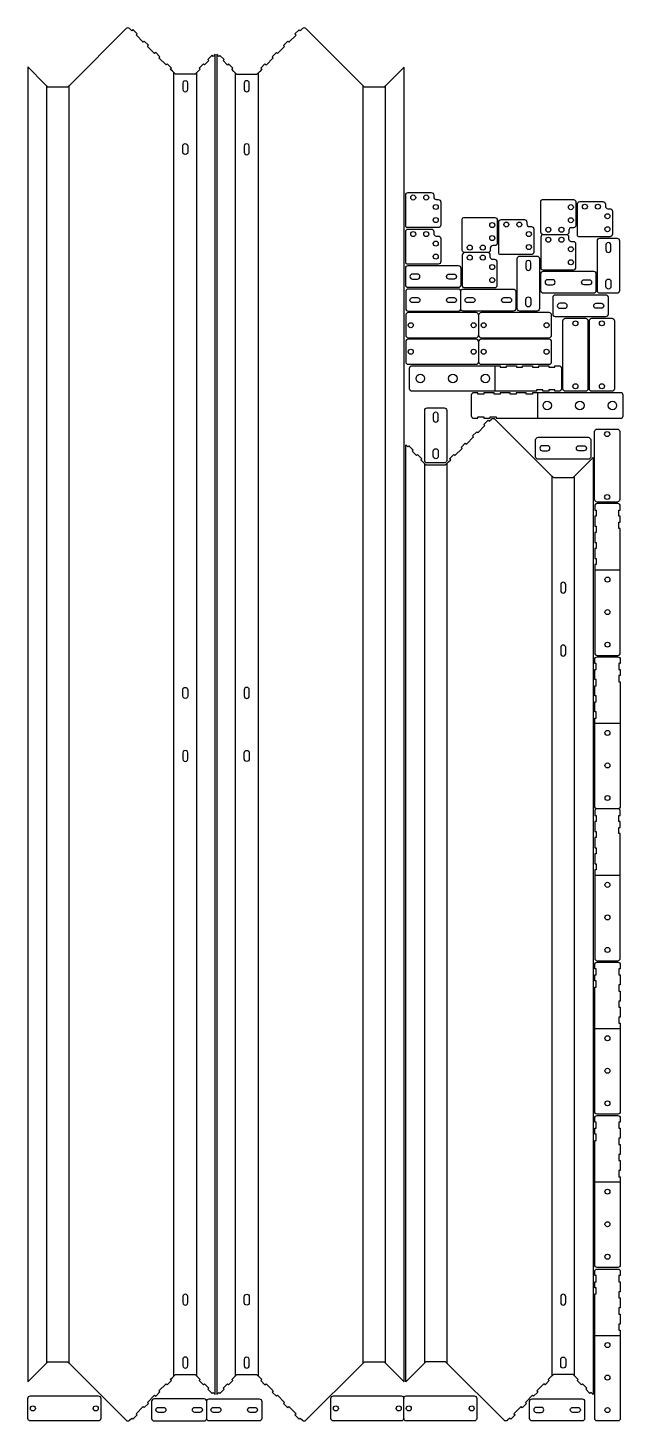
# Model space of a CAD drawing. Extents: x 3704 to 4894, y 8638 to 11420.
import ezdxf

# ---------------------------------------------------------------- set-up
doc = ezdxf.new("R2010")
doc.units = 0

# ---------------------------------------------------------------- blocks, each defined once
blk = doc.blocks.new('Part2104807321', base_point=(-72.855, -25))
at = {"layer": '1'}
blk.add_lwpolyline([(72.855, 20), (72.855, -20, -0.41421356), (67.855, -25), (-67.855, -25, -0.41421356), (-72.855, -20), (-72.855, 20, -0.41421356), (-67.855, 25), (67.855, 25, -0.41421356)], format="xyb", close=True, dxfattribs=at)
for centre in [(-62.855, 0), (62.855, 0)]:
    blk.add_circle(centre, 5, dxfattribs=at)
blk = doc.blocks.new('CommonPart684855918', base_point=(250.3425, 3))
at = {"layer": '1'}
blk.add_lwpolyline([(360.3425, 42, 0.414213562), (355.3425, 47), (255.3425, 47, 0.414213562), (250.3425, 42), (250.3425, 8, 0.414213562), (255.3425, 3), (355.3425, 3, 0.414213562), (360.3425, 8)], format="xyb", dxfattribs=at)
for points in [[(273.8475, 30, -1), (273.8475, 20), (263.8475, 20, -1), (263.8475, 30)], [(346.8375, 30, -1), (346.8375, 20), (336.8375, 20, -1), (336.8375, 30)], [(360.3426, 42, -0.414213562), (365.3426, 47), (465.3426, 47, -0.414213562), (470.3426, 42), (470.3426, 8, -0.414213562), (465.3426, 3), (365.3426, 3, -0.414213562), (360.3426, 8)], [(383.8476, 30, -1), (383.8476, 20), (373.8476, 20, -1), (373.8476, 30)], [(456.8376, 30, -1), (456.8376, 20), (446.8376, 20, -1), (446.8376, 30)]]:
    blk.add_lwpolyline(points, format="xyb", close=True, dxfattribs=at)
blk = doc.blocks.new('CommonPart657407696', base_point=(608.4234, 3))
at = {"layer": '1'}
blk.add_lwpolyline([(754.1334, 8, -0.414213562), (749.1334, 3), (613.4234, 3, -0.414213562), (608.4234, 8), (608.4234, 48, -0.414213562), (613.4234, 53), (749.1334, 53, -0.414213562), (754.1334, 48)], format="xyb", dxfattribs=at)
blk.add_lwpolyline([(754.1335, 48, -0.414213562), (759.1335, 53), (894.8435, 53, -0.414213562), (899.8435, 48), (899.8435, 8, -0.414213562), (894.8435, 3), (759.1335, 3, -0.414213562), (754.1335, 8)], format="xyb", close=True, dxfattribs=at)
for centre in [(618.4234, 28), (744.1334, 28), (764.1335, 28), (889.8435, 28)]:
    blk.add_circle(centre, 5, dxfattribs=at)
blk = doc.blocks.new('Part2036665471', base_point=(-55, -22))
at = {"layer": '1'}
for points in [[(55, 17), (55, -17, -0.41421356), (50, -22), (-50, -22, -0.41421356), (-55, -17), (-55, 17, -0.41421356), (-50, 22), (50, 22, -0.41421356)], [(-31.495, 5), (-41.495, 5, 1), (-41.495, -5), (-31.495, -5, 1)], [(41.495, 5, -1), (41.495, -5), (31.495, -5, -1), (31.495, 5)]]:
    blk.add_lwpolyline(points, format="xyb", close=True, dxfattribs=at)
blk = doc.blocks.new('Part396623188', base_point=(-25.5, -173))
at = {"layer": '1'}
blk.add_lwpolyline([(25.5, 125.4), (25.5, 117.2), (22.4, 117.2), (22.4, 105), (25.5, 105), (25.5, 85), (22.4, 85), (22.4, 72.8), (25.5, 72.8), (25.5, 52.7), (22.4, 52.7), (22.4, 40.5), (25.5, 40.5), (25.5, 20.5), (22.4, 20.5), (22.4, 8.3), (25.5, 8.3), (25.5, -168, -0.414214), (20.5, -173), (-20.5, -173, -0.414214), (-25.5, -168), (-25.5, 80.8), (-22.4, 80.8), (-22.4, 93), (-25.5, 93), (-25.5, 105), (-22.4, 105), (-22.4, 117.2), (-25.5, 117.2), (-25.5, 125.4, -0.414214), (-20.5, 130.4), (20.5, 130.4, -0.414214)], format="xyb", close=True, dxfattribs=at)
for centre in [(0, -21.5), (0, -86.5), (0, -151.5)]:
    blk.add_circle(centre, 5, dxfattribs=at)
at = {"layer": '2'}
blk.add_line((25.5, -2.8), (-25.5, -2.8), dxfattribs=at)
blk = doc.blocks.new('Part326599846', base_point=(-25.5, -173))
at = {"layer": '1'}
blk.add_lwpolyline([(25.5, 125.4), (25.5, 117.2), (22.4, 117.2), (22.4, 105), (25.5, 105), (25.5, 85), (22.4, 85), (22.4, 72.8), (25.5, 72.8), (25.5, 52.7), (22.4, 52.7), (22.4, 40.5), (25.5, 40.5), (25.5, 20.5), (22.4, 20.5), (22.4, 8.3), (25.5, 8.3), (25.5, -168, -0.414214), (20.5, -173), (-20.5, -173, -0.414214), (-25.5, -168), (-25.5, 80.8), (-22.4, 80.8), (-22.4, 93), (-25.5, 93), (-25.5, 105), (-22.4, 105), (-22.4, 117.2), (-25.5, 117.2), (-25.5, 125.4, -0.414214), (-20.5, 130.4), (20.5, 130.4, -0.414214)], format="xyb", close=True, dxfattribs=at)
for centre in [(0, -21.5), (0, -86.5), (0, -151.5)]:
    blk.add_circle(centre, 5, dxfattribs=at)
at = {"layer": '2'}
blk.add_line((25.5, -2.8), (-25.5, -2.8), dxfattribs=at)
blk = doc.blocks.new('Part1593029442', base_point=(-25.5, -173))
at = {"layer": '1'}
blk.add_lwpolyline([(25.5, 125.4), (25.5, 117.2), (22.4, 117.2), (22.4, 105), (25.5, 105), (25.5, 85), (22.4, 85), (22.4, 72.8), (25.5, 72.8), (25.5, 52.7), (22.4, 52.7), (22.4, 40.5), (25.5, 40.5), (25.5, 20.5), (22.4, 20.5), (22.4, 8.3), (25.5, 8.3), (25.5, -168, -0.414214), (20.5, -173), (-20.5, -173, -0.414214), (-25.5, -168), (-25.5, 80.8), (-22.4, 80.8), (-22.4, 93), (-25.5, 93), (-25.5, 105), (-22.4, 105), (-22.4, 117.2), (-25.5, 117.2), (-25.5, 125.4, -0.414214), (-20.5, 130.4), (20.5, 130.4, -0.414214)], format="xyb", close=True, dxfattribs=at)
for centre in [(0, -21.5), (0, -86.5), (0, -151.5)]:
    blk.add_circle(centre, 5, dxfattribs=at)
at = {"layer": '2'}
blk.add_line((25.5, -2.8), (-25.5, -2.8), dxfattribs=at)
blk = doc.blocks.new('Part836667496', base_point=(-1001.1, -187.2))
at = {"layer": '1'}
for points in [[(999.7, 9.2), (888.9, -101.6), (883, -107.7), (883, -147), (888.9, -153.1), (923, -187.2), (-948.4, -187.2), (-944.2, -183), (-946.3, -180.9), (-937.8, -172.4), (-935.7, -174.5), (-927, -165.8), (-929.1, -163.7), (-920.6, -155.2), (-918.5, -157.4), (-914.3, -153.1), (-908.4, -147), (-908.4, -107.7), (-914.3, -101.6), (-918.5, -97.4), (-920.6, -99.5), (-929.1, -91), (-927, -88.9), (-941.3, -74.6), (-943.4, -76.7), (-951.9, -68.2), (-949.8, -66.1), (-964.1, -51.8), (-966.3, -53.9), (-974.7, -45.4), (-972.6, -43.3), (-986.9, -29), (-989.1, -31.1), (-997.6, -22.6), (-995.4, -20.5), (-999.7, -16.2, -0.414214), (-999.7, -9.2), (-888.9, 101.6), (-883, 107.7), (-883, 147), (-888.9, 153.1), (-923, 187.2), (948.4, 187.2), (944.2, 183), (946.3, 180.9), (937.8, 172.4), (935.7, 174.5), (927, 165.8), (929.1, 163.7), (920.6, 155.2), (918.5, 157.4), (914.3, 153.1), (908.4, 147), (908.4, 107.7), (914.3, 101.6), (918.5, 97.4), (920.6, 99.5), (929.1, 91), (927, 88.9), (941.3, 74.6), (943.4, 76.7), (951.9, 68.2), (949.8, 66.1), (964.1, 51.8), (966.3, 53.9), (974.7, 45.4), (972.6, 43.3), (986.9, 29), (989.1, 31.1), (997.6, 22.6), (995.4, 20.5), (999.7, 16.2, -0.414214)], [(-878.6, -132.4), (-890.6, -132.4, -1), (-890.6, -122.4), (-878.6, -122.4, -1)], [(-752.9, -132.4, 1), (-752.9, -122.4), (-764.9, -122.4, 1), (-764.9, -132.4)], [(543.4, -132.4, 1), (543.4, -122.4), (531.4, -122.4, 1), (531.4, -132.4)], [(669.1, -132.4, 1), (669.1, -122.4), (657.1, -122.4, 1), (657.1, -132.4)]]:
    blk.add_lwpolyline(points, format="xyb", close=True, dxfattribs=at)
at = {"layer": '2'}
for p, q in [((911.3, 150.1), (-885.9, 150.1)), ((-885.9, 104.7), (911.3, 104.7)), ((885.9, -104.7), (-911.3, -104.7)), ((-911.3, -150.1), (885.9, -150.1))]:
    blk.add_line(p, q, dxfattribs=at)
blk = doc.blocks.new('CommonPart', base_point=(1135.6, 922.1))
at = {"layer": '1'}
blk.add_lwpolyline([(1181.6, 1225.5), (1140.6, 1225.5, -0.414214), (1135.6, 1230.5), (1135.6, 1406.8), (1138.7, 1406.8), (1138.7, 1419), (1135.6, 1419), (1135.6, 1439), (1138.7, 1439), (1138.7, 1451.2), (1135.6, 1451.2), (1135.6, 1471.3), (1138.7, 1471.3), (1138.7, 1483.5), (1135.6, 1483.5), (1135.6, 1503.5), (1138.7, 1503.5), (1138.7, 1515.7), (1135.6, 1515.7), (1135.6, 1523.9, -0.414214), (1140.6, 1528.9), (1181.6, 1528.9, -0.414214), (1186.6, 1523.9), (1186.6, 1515.7), (1183.5, 1515.7), (1183.5, 1503.5), (1186.6, 1503.5), (1186.6, 1491.5), (1183.5, 1491.5), (1183.5, 1479.3), (1186.6, 1479.3), (1186.6, 1230.5, -0.414214)], format="xyb", close=True, dxfattribs=at)
blk.add_lwpolyline([(1140.6, 1225.5, 0.414214), (1135.6, 1220.5), (1135.6, 1212.4), (1138.7, 1212.4), (1138.7, 1200.2), (1135.6, 1200.2), (1135.6, 1180.1), (1138.7, 1180.1), (1138.7, 1167.9), (1135.6, 1167.9), (1135.6, 1147.8), (1138.7, 1147.8), (1138.7, 1135.6), (1135.6, 1135.6), (1135.6, 1115.6), (1138.7, 1115.6), (1138.7, 1103.4), (1135.6, 1103.4), (1135.6, 927.1, 0.414214), (1140.6, 922.1), (1181.6, 922.1, 0.414214), (1186.6, 927.1), (1186.6, 1175.9), (1183.5, 1175.9), (1183.5, 1188.1), (1186.6, 1188.1), (1186.6, 1200.2), (1183.5, 1200.2), (1183.5, 1212.4), (1186.6, 1212.4), (1186.6, 1220.5, 0.414214), (1181.6, 1225.5)], format="xyb", dxfattribs=at)
for centre in [(1161.1, 1377), (1161.1, 1312), (1161.1, 1247), (1161.1, 1073.6), (1161.1, 1008.6), (1161.1, 943.6)]:
    blk.add_circle(centre, 5, dxfattribs=at)
at = {"layer": '2'}
for p, q in [((1186.6, 1395.7), (1135.6, 1395.7)), ((1186.6, 1092.3), (1135.6, 1092.3))]:
    blk.add_line(p, q, dxfattribs=at)
blk = doc.blocks.new('Part1636236885', base_point=(-1391.1, -187.2))
at = {"layer": '1'}
for points in [[(1389.7, 16.2), (1385.4, 20.5), (1387.6, 22.6), (1379.1, 31.1), (1376.9, 29), (1362.6, 43.3), (1364.7, 45.4), (1356.3, 53.9), (1354.1, 51.8), (1339.8, 66.1), (1341.9, 68.2), (1333.4, 76.7), (1331.3, 74.6), (1317, 88.9), (1319.1, 91), (1310.6, 99.5), (1308.5, 97.4), (1304.3, 101.6), (1298.4, 107.7), (1298.4, 147), (1304.3, 153.1), (1308.5, 157.4), (1310.6, 155.2), (1319.1, 163.7), (1317, 165.8), (1325.7, 174.5), (1327.8, 172.4), (1336.3, 180.9), (1334.2, 183), (1338.4, 187.2), (-1338.4, 187.2), (-1334.2, 183), (-1336.3, 180.9), (-1327.8, 172.4), (-1325.7, 174.5), (-1317, 165.8), (-1319.1, 163.7), (-1310.6, 155.2), (-1308.5, 157.4), (-1304.3, 153.1), (-1298.4, 147), (-1298.4, 107.7), (-1304.3, 101.6), (-1308.5, 97.4), (-1310.6, 99.5), (-1319.1, 91), (-1317, 88.9), (-1331.3, 74.6), (-1333.4, 76.7), (-1341.9, 68.2), (-1339.8, 66.1), (-1354.1, 51.8), (-1356.3, 53.9), (-1364.7, 45.4), (-1362.6, 43.3), (-1376.9, 29), (-1379.1, 31.1), (-1387.6, 22.6), (-1385.4, 20.5), (-1389.7, 16.2, 0.414214), (-1389.7, 9.2), (-1278.9, -101.6), (-1273, -107.7), (-1273, -147), (-1278.9, -153.1), (-1313, -187.2), (1313, -187.2), (1278.9, -153.1), (1273, -147), (1273, -107.7), (1278.9, -101.6), (1389.7, 9.2, 0.414214)], [(-1268.6, 132.4), (-1280.6, 132.4, 1), (-1280.6, 122.4), (-1268.6, 122.4, 1)], [(-1142.9, 132.4, -1), (-1142.9, 122.4), (-1154.9, 122.4, -1), (-1154.9, 132.4)], [(-56.9, 132.4, -1), (-56.9, 122.4), (-68.9, 122.4, -1), (-68.9, 132.4)], [(68.9, 132.4), (56.9, 132.4, 1), (56.9, 122.4), (68.9, 122.4, 1)], [(1154.9, 132.4), (1142.9, 132.4, 1), (1142.9, 122.4), (1154.9, 122.4, 1)], [(1280.6, 132.4), (1268.6, 132.4, 1), (1268.6, 122.4), (1280.6, 122.4, 1)]]:
    blk.add_lwpolyline(points, format="xyb", close=True, dxfattribs=at)
at = {"layer": '2'}
for p, q in [((-1301.3, 150.1), (1301.3, 150.1)), ((1301.3, 104.7), (-1301.3, 104.7)), ((1275.9, -104.7), (-1275.9, -104.7)), ((-1275.9, -150.1), (1275.9, -150.1))]:
    blk.add_line(p, q, dxfattribs=at)
blk = doc.blocks.new('Part628576174', base_point=(-1391.1, -187.2))
at = {"layer": '1'}
for points in [[(1389.7, 16.2), (1385.4, 20.5), (1387.6, 22.6), (1379.1, 31.1), (1376.9, 29), (1362.6, 43.3), (1364.7, 45.4), (1356.3, 53.9), (1354.1, 51.8), (1339.8, 66.1), (1341.9, 68.2), (1333.4, 76.7), (1331.3, 74.6), (1317, 88.9), (1319.1, 91), (1310.6, 99.5), (1308.5, 97.4), (1304.3, 101.6), (1298.4, 107.7), (1298.4, 147), (1304.3, 153.1), (1308.5, 157.4), (1310.6, 155.2), (1319.1, 163.7), (1317, 165.8), (1325.7, 174.5), (1327.8, 172.4), (1336.3, 180.9), (1334.2, 183), (1338.4, 187.2), (-1338.4, 187.2), (-1334.2, 183), (-1336.3, 180.9), (-1327.8, 172.4), (-1325.7, 174.5), (-1317, 165.8), (-1319.1, 163.7), (-1310.6, 155.2), (-1308.5, 157.4), (-1304.3, 153.1), (-1298.4, 147), (-1298.4, 107.7), (-1304.3, 101.6), (-1308.5, 97.4), (-1310.6, 99.5), (-1319.1, 91), (-1317, 88.9), (-1331.3, 74.6), (-1333.4, 76.7), (-1341.9, 68.2), (-1339.8, 66.1), (-1354.1, 51.8), (-1356.3, 53.9), (-1364.7, 45.4), (-1362.6, 43.3), (-1376.9, 29), (-1379.1, 31.1), (-1387.6, 22.6), (-1385.4, 20.5), (-1389.7, 16.2, 0.414214), (-1389.7, 9.2), (-1278.9, -101.6), (-1273, -107.7), (-1273, -147), (-1278.9, -153.1), (-1313, -187.2), (1313, -187.2), (1278.9, -153.1), (1273, -147), (1273, -107.7), (1278.9, -101.6), (1389.7, 9.2, 0.414214)], [(-1268.6, 132.4), (-1280.6, 132.4, 1), (-1280.6, 122.4), (-1268.6, 122.4, 1)], [(-1142.9, 132.4, -1), (-1142.9, 122.4), (-1154.9, 122.4, -1), (-1154.9, 132.4)], [(-56.9, 132.4, -1), (-56.9, 122.4), (-68.9, 122.4, -1), (-68.9, 132.4)], [(68.9, 132.4), (56.9, 132.4, 1), (56.9, 122.4), (68.9, 122.4, 1)], [(1154.9, 132.4), (1142.9, 132.4, 1), (1142.9, 122.4), (1154.9, 122.4, 1)], [(1280.6, 132.4), (1268.6, 132.4, 1), (1268.6, 122.4), (1280.6, 122.4, 1)]]:
    blk.add_lwpolyline(points, format="xyb", close=True, dxfattribs=at)
at = {"layer": '2'}
for p, q in [((-1301.3, 150.1), (1301.3, 150.1)), ((1301.3, 104.7), (-1301.3, 104.7)), ((1275.9, -104.7), (-1275.9, -104.7)), ((-1275.9, -150.1), (1275.9, -150.1))]:
    blk.add_line(p, q, dxfattribs=at)
blk = doc.blocks.new('Part961367633', base_point=(-25.5, -173))
at = {"layer": '1'}
blk.add_lwpolyline([(25.5, -168), (25.5, -159.9), (22.4, -159.9), (22.4, -147.7), (25.5, -147.7), (25.5, -127.6), (22.4, -127.6), (22.4, -115.4), (25.5, -115.4), (25.5, -95.4), (22.4, -95.4), (22.4, -83.2), (25.5, -83.2), (25.5, -63.1), (22.4, -63.1), (22.4, -50.9), (25.5, -50.9), (25.5, 125.4, 0.414214), (20.5, 130.4), (-20.5, 130.4, 0.414214), (-25.5, 125.4), (-25.5, -123.4), (-22.4, -123.4), (-22.4, -135.6), (-25.5, -135.6), (-25.5, -147.7), (-22.4, -147.7), (-22.4, -159.9), (-25.5, -159.9), (-25.5, -168, 0.414214), (-20.5, -173), (20.5, -173, 0.414214)], format="xyb", close=True, dxfattribs=at)
for centre in [(0, 108.9), (0, 43.9), (0, -21.1)]:
    blk.add_circle(centre, 5, dxfattribs=at)
at = {"layer": '2'}
blk.add_line((-25.5, -39.8), (25.5, -39.8), dxfattribs=at)
blk = doc.blocks.new('Part2133309444', base_point=(-72.855, -25))
at = {"layer": '1'}
blk.add_lwpolyline([(72.855, 20), (72.855, -20, -0.41421356), (67.855, -25), (-67.855, -25, -0.41421356), (-72.855, -20), (-72.855, 20, -0.41421356), (-67.855, 25), (67.855, 25, -0.41421356)], format="xyb", close=True, dxfattribs=at)
for centre in [(-62.855, 0), (62.855, 0)]:
    blk.add_circle(centre, 5, dxfattribs=at)
blk = doc.blocks.new('Part1634697346', base_point=(-55, -22))
at = {"layer": '1'}
for points in [[(55, 17), (55, -17, -0.41421356), (50, -22), (-50, -22, -0.41421356), (-55, -17), (-55, 17, -0.41421356), (-50, 22), (50, 22, -0.41421356)], [(-31.495, 5), (-41.495, 5, 1), (-41.495, -5), (-31.495, -5, 1)], [(41.495, 5, -1), (41.495, -5), (31.495, -5, -1), (31.495, 5)]]:
    blk.add_lwpolyline(points, format="xyb", close=True, dxfattribs=at)
blk = doc.blocks.new('Part1123470860', base_point=(-173, -25.5))
at = {"layer": '1'}
blk.add_lwpolyline([(130.4, 20.5, 0.414214), (125.4, 25.5), (117.2, 25.5), (117.2, 22.4), (105, 22.4), (105, 25.5), (93, 25.5), (93, 22.4), (80.8, 22.4), (80.8, 25.5), (-168, 25.5, 0.414214), (-173, 20.5), (-173, -20.5, 0.414214), (-168, -25.5), (8.3, -25.5), (8.3, -22.4), (20.5, -22.4), (20.5, -25.5), (40.5, -25.5), (40.5, -22.4), (52.7, -22.4), (52.7, -25.5), (72.8, -25.5), (72.8, -22.4), (85, -22.4), (85, -25.5), (105, -25.5), (105, -22.4), (117.2, -22.4), (117.2, -25.5), (125.4, -25.5, 0.414214), (130.4, -20.5)], format="xyb", close=True, dxfattribs=at)
for centre in [(-151.5, 0), (-86.5, 0), (-21.5, 0)]:
    blk.add_circle(centre, 8.5, dxfattribs=at)
at = {"layer": '2'}
blk.add_line((-2.8, 25.5), (-2.8, -25.5), dxfattribs=at)
blk = doc.blocks.new('Part25759375', base_point=(-55, -22))
at = {"layer": '1'}
for points in [[(55, 17), (55, -17, -0.41421356), (50, -22), (-50, -22, -0.41421356), (-55, -17), (-55, 17, -0.41421356), (-50, 22), (50, 22, -0.41421356)], [(-31.495, 5), (-41.495, 5, 1), (-41.495, -5), (-31.495, -5, 1)], [(41.495, 5, -1), (41.495, -5), (31.495, -5, -1), (31.495, 5)]]:
    blk.add_lwpolyline(points, format="xyb", close=True, dxfattribs=at)
blk = doc.blocks.new('Part1836907587', base_point=(-173, -25.5))
at = {"layer": '1'}
blk.add_lwpolyline([(130.4, -20.5, -0.414214), (125.4, -25.5), (117.2, -25.5), (117.2, -22.4), (105, -22.4), (105, -25.5), (93, -25.5), (93, -22.4), (80.8, -22.4), (80.8, -25.5), (-168, -25.5, -0.414214), (-173, -20.5), (-173, 20.5, -0.414214), (-168, 25.5), (8.3, 25.5), (8.3, 22.4), (20.5, 22.4), (20.5, 25.5), (40.5, 25.5), (40.5, 22.4), (52.7, 22.4), (52.7, 25.5), (72.8, 25.5), (72.8, 22.4), (85, 22.4), (85, 25.5), (105, 25.5), (105, 22.4), (117.2, 22.4), (117.2, 25.5), (125.4, 25.5, -0.414214), (130.4, 20.5)], format="xyb", close=True, dxfattribs=at)
for centre in [(-151.5, 0), (-86.5, 0), (-21.5, 0)]:
    blk.add_circle(centre, 8.5, dxfattribs=at)
at = {"layer": '2'}
blk.add_line((-2.8, 25.5), (-2.8, -25.5), dxfattribs=at)
blk = doc.blocks.new('Part1590766616', base_point=(-72.855, -25))
at = {"layer": '1'}
blk.add_lwpolyline([(72.855, 20), (72.855, -20, -0.41421356), (67.855, -25), (-67.855, -25, -0.41421356), (-72.855, -20), (-72.855, 20, -0.41421356), (-67.855, 25), (67.855, 25, -0.41421356)], format="xyb", close=True, dxfattribs=at)
for centre in [(-62.855, 0), (62.855, 0)]:
    blk.add_circle(centre, 5, dxfattribs=at)
blk = doc.blocks.new('Part1637810815', base_point=(-72.855, -25))
at = {"layer": '1'}
blk.add_lwpolyline([(72.855, 20), (72.855, -20, -0.41421356), (67.855, -25), (-67.855, -25, -0.41421356), (-72.855, -20), (-72.855, 20, -0.41421356), (-67.855, 25), (67.855, 25, -0.41421356)], format="xyb", close=True, dxfattribs=at)
for centre in [(-62.855, 0), (62.855, 0)]:
    blk.add_circle(centre, 5, dxfattribs=at)
blk = doc.blocks.new('Part598427341', base_point=(-55, -22))
at = {"layer": '1'}
for points in [[(55, 17), (55, -17, -0.41421356), (50, -22), (-50, -22, -0.41421356), (-55, -17), (-55, 17, -0.41421356), (-50, 22), (50, 22, -0.41421356)], [(-31.495, 5), (-41.495, 5, 1), (-41.495, -5), (-31.495, -5, 1)], [(41.495, 5, -1), (41.495, -5), (31.495, -5, -1), (31.495, 5)]]:
    blk.add_lwpolyline(points, format="xyb", close=True, dxfattribs=at)
blk = doc.blocks.new('Part460024123', base_point=(-55, -22))
at = {"layer": '1'}
for points in [[(55, 17), (55, -17, -0.41421356), (50, -22), (-50, -22, -0.41421356), (-55, -17), (-55, 17, -0.41421356), (-50, 22), (50, 22, -0.41421356)], [(-31.495, 5), (-41.495, 5, 1), (-41.495, -5), (-31.495, -5, 1)], [(41.495, 5, -1), (41.495, -5), (31.495, -5, -1), (31.495, 5)]]:
    blk.add_lwpolyline(points, format="xyb", close=True, dxfattribs=at)
blk = doc.blocks.new('Part1242848288', base_point=(-55, -22))
at = {"layer": '1'}
for points in [[(55, 17), (55, -17, -0.41421356), (50, -22), (-50, -22, -0.41421356), (-55, -17), (-55, 17, -0.41421356), (-50, 22), (50, 22, -0.41421356)], [(-31.495, 5), (-41.495, 5, 1), (-41.495, -5), (-31.495, -5, 1)], [(41.495, 5, -1), (41.495, -5), (31.495, -5, -1), (31.495, 5)]]:
    blk.add_lwpolyline(points, format="xyb", close=True, dxfattribs=at)
blk = doc.blocks.new('Part405112923', base_point=(-35, -35))
at = {"layer": '1'}
blk.add_lwpolyline([(35, 30), (35, -32, -0.414214), (32, -35), (-30, -35, -0.414214), (-35, -30), (-35, 16, -0.414214), (-30, 21), (-26, 21, 0.414214), (-21, 26), (-21, 30, -0.414214), (-16, 35), (30, 35, -0.414214)], format="xyb", close=True, dxfattribs=at)
for centre in [(-6, 25), (20, 25), (-25, 6), (-25, -20)]:
    blk.add_circle(centre, 5, dxfattribs=at)
blk = doc.blocks.new('CommonPart635717239', base_point=(1027.9949, 2302.1939))
at = {"layer": '1'}
blk.add_lwpolyline([(1032.9949, 2372.194, -0.414213562), (1027.9949, 2377.194), (1027.9949, 2439.194, -0.414213562), (1030.9949, 2442.194), (1092.9949, 2442.194, -0.414213562), (1097.9949, 2437.194), (1097.9949, 2391.194, -0.414213562), (1092.9949, 2386.194), (1088.9949, 2386.194, 0.414213562), (1083.9949, 2381.194), (1083.9949, 2377.194, -0.414213562), (1078.9949, 2372.194)], format="xyb", dxfattribs=at)
blk.add_lwpolyline([(1078.9949, 2372.1939), (1032.9949, 2372.1939, 0.414213562), (1027.9949, 2367.1939), (1027.9949, 2305.1939, 0.414213562), (1030.9949, 2302.1939), (1092.9949, 2302.1939, 0.414213562), (1097.9949, 2307.1939), (1097.9949, 2353.1939, 0.414213562), (1092.9949, 2358.1939), (1088.9949, 2358.1939, -0.414213562), (1083.9949, 2363.1939), (1083.9949, 2367.1939, 0.414213562)], format="xyb", close=True, dxfattribs=at)
for centre in [(1087.9949, 2427.194), (1087.9949, 2401.194), (1042.9949, 2382.194), (1042.9949, 2362.1939), (1068.9949, 2382.194), (1068.9949, 2362.1939), (1087.9949, 2343.1939), (1087.9949, 2317.1939)]:
    blk.add_circle(centre, 5, dxfattribs=at)
blk = doc.blocks.new('Part782166238', base_point=(-35, -35))
at = {"layer": '1'}
blk.add_lwpolyline([(35, 30), (35, -32, -0.414214), (32, -35), (-30, -35, -0.414214), (-35, -30), (-35, 16, -0.414214), (-30, 21), (-26, 21, 0.414214), (-21, 26), (-21, 30, -0.414214), (-16, 35), (30, 35, -0.414214)], format="xyb", close=True, dxfattribs=at)
for centre in [(-6, 25), (20, 25), (-25, 6), (-25, -20)]:
    blk.add_circle(centre, 5, dxfattribs=at)
blk = doc.blocks.new('Part692754950', base_point=(-55, -22))
at = {"layer": '1'}
for points in [[(55, 17), (55, -17, -0.41421356), (50, -22), (-50, -22, -0.41421356), (-55, -17), (-55, 17, -0.41421356), (-50, 22), (50, 22, -0.41421356)], [(-31.495, 5), (-41.495, 5, 1), (-41.495, -5), (-31.495, -5, 1)], [(41.495, 5, -1), (41.495, -5), (31.495, -5, -1), (31.495, 5)]]:
    blk.add_lwpolyline(points, format="xyb", close=True, dxfattribs=at)
blk = doc.blocks.new('CommonPart515188085', base_point=(757.9978, 2166.4856))
at = {"layer": '1'}
blk.add_lwpolyline([(903.7078, 2211.4856, 0.414213562), (898.7078, 2216.4856), (762.9978, 2216.4856, 0.414213562), (757.9978, 2211.4856), (757.9978, 2171.4856, 0.414213562), (762.9978, 2166.4856), (898.7078, 2166.4856, 0.414213562), (903.7078, 2171.4856)], format="xyb", dxfattribs=at)
blk.add_lwpolyline([(903.7079, 2211.4856), (903.7079, 2171.4856, 0.414213562), (908.7079, 2166.4856), (1044.4179, 2166.4856, 0.414213562), (1049.4179, 2171.4856), (1049.4179, 2211.4856, 0.414213562), (1044.4179, 2216.4856), (908.7079, 2216.4856, 0.414213562)], format="xyb", close=True, dxfattribs=at)
for centre in [(767.9978, 2191.4856), (893.7078, 2191.4856), (913.7079, 2191.4856), (1039.4179, 2191.4856)]:
    blk.add_circle(centre, 5, dxfattribs=at)
blk = doc.blocks.new('CommonPart663984093', base_point=(757.9978, 2113.4856))
at = {"layer": '1'}
blk.add_lwpolyline([(903.7078, 2158.4856, 0.414213562), (898.7078, 2163.4856), (762.9978, 2163.4856, 0.414213562), (757.9978, 2158.4856), (757.9978, 2118.4856, 0.414213562), (762.9978, 2113.4856), (898.7078, 2113.4856, 0.414213562), (903.7078, 2118.4856)], format="xyb", dxfattribs=at)
blk.add_lwpolyline([(903.7079, 2158.4856), (903.7079, 2118.4856, 0.414213562), (908.7079, 2113.4856), (1044.4179, 2113.4856, 0.414213562), (1049.4179, 2118.4856), (1049.4179, 2158.4856, 0.414213562), (1044.4179, 2163.4856), (908.7079, 2163.4856, 0.414213562)], format="xyb", close=True, dxfattribs=at)
for centre in [(767.9978, 2138.4856), (893.7078, 2138.4856), (913.7079, 2138.4856), (1039.4179, 2138.4856)]:
    blk.add_circle(centre, 5, dxfattribs=at)
blk = doc.blocks.new('CommonPart635333186', base_point=(757.9978, 2219.4856))
at = {"layer": '1'}
blk.add_lwpolyline([(867.9978, 2258.4856, 0.414213562), (862.9978, 2263.4856), (762.9978, 2263.4856, 0.414213562), (757.9978, 2258.4856), (757.9978, 2224.4856, 0.414213562), (762.9978, 2219.4856), (862.9978, 2219.4856, 0.414213562), (867.9978, 2224.4856)], format="xyb", dxfattribs=at)
for points in [[(867.9979, 2258.4856, -0.414213562), (872.9979, 2263.4856), (972.9979, 2263.4856, -0.414213562), (977.9979, 2258.4856), (977.9979, 2224.4856, -0.414213562), (972.9979, 2219.4856), (872.9979, 2219.4856, -0.414213562), (867.9979, 2224.4856)], [(781.5028, 2246.4856, -1), (781.5028, 2236.4856), (771.5028, 2236.4856, -1), (771.5028, 2246.4856)], [(854.4928, 2246.4856, -1), (854.4928, 2236.4856), (844.4928, 2236.4856, -1), (844.4928, 2246.4856)], [(891.5029, 2246.4856, -1), (891.5029, 2236.4856), (881.5029, 2236.4856, -1), (881.5029, 2246.4856)], [(964.4929, 2246.4856, -1), (964.4929, 2236.4856), (954.4929, 2236.4856, -1), (954.4929, 2246.4856)]]:
    blk.add_lwpolyline(points, format="xyb", close=True, dxfattribs=at)
blk = doc.blocks.new('Part1525600420', base_point=(-55, -22))
at = {"layer": '1'}
for points in [[(55, 17), (55, -17, -0.41421356), (50, -22), (-50, -22, -0.41421356), (-55, -17), (-55, 17, -0.41421356), (-50, 22), (50, 22, -0.41421356)], [(-31.495, 5), (-41.495, 5, 1), (-41.495, -5), (-31.495, -5, 1)], [(41.495, 5, -1), (41.495, -5), (31.495, -5, -1), (31.495, 5)]]:
    blk.add_lwpolyline(points, format="xyb", close=True, dxfattribs=at)
blk = doc.blocks.new('Part356253228', base_point=(-35, -35))
at = {"layer": '1'}
blk.add_lwpolyline([(35, 30), (35, -32, -0.414214), (32, -35), (-30, -35, -0.414214), (-35, -30), (-35, 16, -0.414214), (-30, 21), (-26, 21, 0.414214), (-21, 26), (-21, 30, -0.414214), (-16, 35), (30, 35, -0.414214)], format="xyb", close=True, dxfattribs=at)
for centre in [(-6, 25), (20, 25), (-25, 6), (-25, -20)]:
    blk.add_circle(centre, 5, dxfattribs=at)
blk = doc.blocks.new('Part1910953929', base_point=(-35, -35))
at = {"layer": '1'}
blk.add_lwpolyline([(35, 30), (35, -32, -0.414214), (32, -35), (-30, -35, -0.414214), (-35, -30), (-35, 16, -0.414214), (-30, 21), (-26, 21, 0.414214), (-21, 26), (-21, 30, -0.414214), (-16, 35), (30, 35, -0.414214)], format="xyb", close=True, dxfattribs=at)
for centre in [(-6, 25), (20, 25), (-25, 6), (-25, -20)]:
    blk.add_circle(centre, 5, dxfattribs=at)
blk = doc.blocks.new('CommonPart491284103', base_point=(870.9961, 2266.4849))
at = {"layer": '1'}
blk.add_lwpolyline([(875.9961, 2336.485, -0.414213562), (870.9961, 2341.485), (870.9961, 2403.485, -0.414213562), (873.9961, 2406.485), (935.9961, 2406.485, -0.414213562), (940.9961, 2401.485), (940.9961, 2355.485, -0.414213562), (935.9961, 2350.485), (931.9961, 2350.485, 0.414213562), (926.9961, 2345.485), (926.9961, 2341.485, -0.414213562), (921.9961, 2336.485)], format="xyb", dxfattribs=at)
blk.add_lwpolyline([(921.9961, 2336.4849), (875.9961, 2336.4849, 0.414213562), (870.9961, 2331.4849), (870.9961, 2269.4849, 0.414213562), (873.9961, 2266.4849), (935.9961, 2266.4849, 0.414213562), (940.9961, 2271.4849), (940.9961, 2317.4849, 0.414213562), (935.9961, 2322.4849), (931.9961, 2322.4849, -0.414213562), (926.9961, 2327.4849), (926.9961, 2331.4849, 0.414213562)], format="xyb", close=True, dxfattribs=at)
for centre in [(930.9961, 2391.485), (930.9961, 2365.485), (885.9961, 2346.485), (911.9961, 2346.485), (885.9961, 2326.4849), (911.9961, 2326.4849), (930.9961, 2307.4849), (930.9961, 2281.4849)]:
    blk.add_circle(centre, 5, dxfattribs=at)

msp = doc.modelspace()

# ---------------------------------------------------------------- block references
at = {"layer": '1'}
for name, p, rotation in [('Part628576174', (3704.4, 11420.3), 269.999999977959), ('Part1636236885', (4456.4, 8638), 90.0000001836389), ('Part1910953929', (4459.4, 11091.5), 269.999999977959), ('Part405112923', (4802.4, 11073.2), 269.999999977959), ('Part782166238', (4645.4, 11037.5), 269.999999977959), ('Part356253228', (4459.4, 11018.5), 269.999999977959), ('Part460024123', (4842.4, 11000.2), 269.999999977959), ('Part692754950', (4682.4, 10964.5), 269.999999977959), ('Part1590766616', (4773.5, 10840.2), 269.999999977959), ('Part1637810815', (4826.5, 10840.2), 269.999999977959), ('Part1123470860', (4893.8, 10691.5), 180), ('Part25759375', (4497.3, 10661.3), 269.999999977959), ('Part836667496', (4833.9, 8638), 90.0000001836389), ('Part2133309444', (4836.9, 10619), 269.999999977959), ('Part961367633', (4888, 10470.3), 180)]:
    msp.add_blockref(name, p, dxfattribs=dict(at, rotation=rotation))
for name, p in [('CommonPart635717239', (4729.4, 10937.2)), ('CommonPart491284103', (4572.4, 10901.5)), ('Part1525600420', (4459.4, 10901.5)), ('Part1242848288', (4729.4, 10890.2)), ('CommonPart635333186', (4459.4, 10854.5)), ('Part598427341', (4753.7, 10843.2)), ('CommonPart515188085', (4459.4, 10801.5)), ('CommonPart663984093', (4459.4, 10748.5)), ('Part1836907587', (4467.1, 10694.5)), ('Part1634697346', (4719, 10558.6)), ('Part1593029442', (4837, 9250.8)), ('Part326599846', (4837, 8944.4)), ('Part396623188', (4837, 8638)), ('Part2104807321', (3704.4, 8638)), ('CommonPart657407696', (4309.8, 8638)), ('CommonPart684855918', (3951.8, 8638)), ('Part2036665471', (4706.8, 8638))]:
    msp.add_blockref(name, p, dxfattribs=at)
at = {"layer": '2'}
msp.add_blockref('CommonPart', (4837, 9557.2), dxfattribs=at)

doc.saveas('drawing.dxf')
